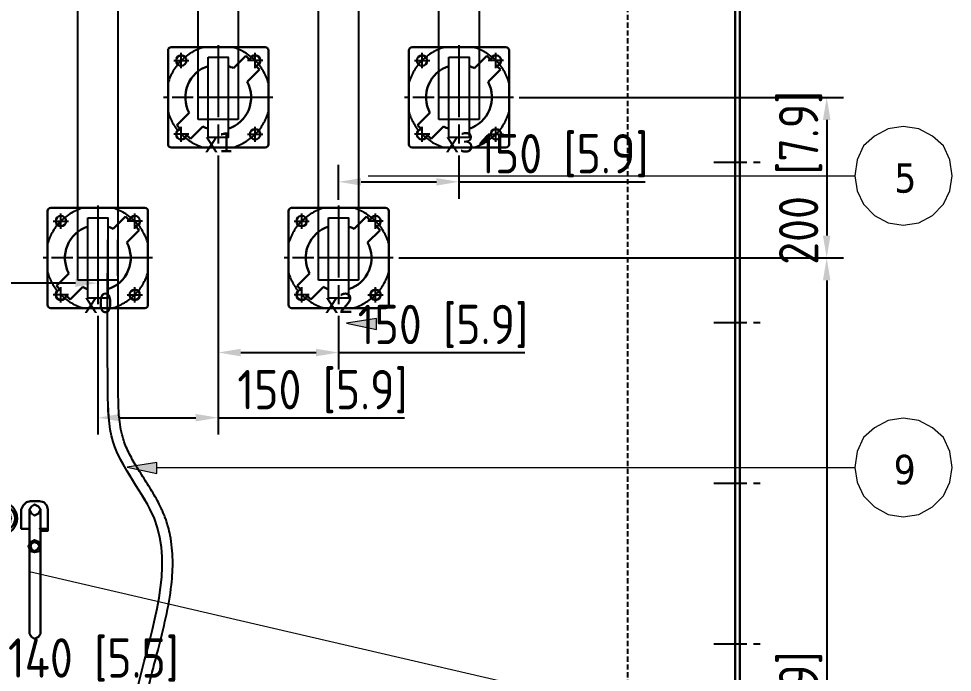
# Model space of a CAD drawing. Header units: millimetres. Extents: x 183355 to 194386, y -190559 to -183233.
# Drawn here: x 185954 to 187117, y -185223 to -184408 of the extents above; entities that cross this region are included whole.
import ezdxf

# ---------------------------------------------------------------- set-up
doc = ezdxf.new("R2010")
doc.units = ezdxf.units.MM
doc.header["$LTSCALE"] = 13
for name, pattern in [('CENTER', [50.8, 31.75, -6.35, 6.35, -6.35]), ('CENTERX2', [101.6, 63.5, -12.7, 12.7, -12.7]), ('DASHED', [0.75, 0.5, -0.25])]:
    doc.linetypes.add(name, pattern=pattern)
doc.layers.get('0').update_dxf_attribs({"color": 1, "linetype": 'CENTER'})
for name, color, linetype in [('1', 4, 'Continuous'), ('3中心线层', 1, 'CENTER'), ('4虚线层', 6, 'DASHED'), ('粗实线', 4, 'Continuous')]:
    doc.layers.add(name, color=color, linetype=linetype)
for name, color, linetype, lineweight in [('1粗实线', 4, 'Continuous', 50), ('2细实线', 3, 'Continuous', 20), ('标注、文本', 3, 'Continuous', 25), ('铁心', 3, 'Continuous', 0)]:
    doc.layers.add(name, color=color, linetype=linetype, lineweight=lineweight)
doc.styles.get("Standard").update_dxf_attribs({"font": 'gbenor.shx', "bigfont": 'gbcbig.shx'})
doc.styles.add('Tahoma$001', font='tahoma.ttf', dxfattribs={"height": 2.159784})
doc.dimstyles.new('英寸 1-10', dxfattribs={"dimscale": 14, "dimtxt": 3.5, "dimasz": 2, "dimexe": 1.5, "dimexo": 0.5, "dimgap": 0.5, "dimtad": 1, "dimtoh": 1, "dimdec": 1, "dimdsep": 46, "dimtxsty": 'Standard', "dimcen": 2.5, "dimclrd": 3, "dimclre": 3, "dimclrt": 3, "dimadec": 0, "dimazin": 2, "dimtfac": 1, "dimtdec": 1, "dimtmove": 0, "dimatfit": 2, "dimfxl": 1, "dimarcsym": 0})

# ---------------------------------------------------------------- blocks, each defined once
blk = doc.blocks.new('A$C41791604')
blk.add_line((22, 19.3), (22, 19.3))
at = {"layer": '1', "color": 1, "linetype": 'CENTERX2', "lineweight": -3, "ltscale": 0.1}
for p, q in [((68, 130.5), (68, 0)), ((22, 101.7), (22, 120.7)), ((68, 123.3), (68, 7.3)), ((114, 101.7), (114, 120.7)), ((12.5, 111.2), (31.5, 111.2)), ((123.5, 111.2), (104.5, 111.2)), ((136, 65.3), (0, 65.3)), ((126, 65.3), (10, 65.3)), ((22, 9.8), (22, 28.8)), ((114, 9.8), (114, 28.8)), ((31.5, 19.3), (12.5, 19.3)), ((104.5, 19.3), (123.5, 19.3))]:
    blk.add_line(p, q, dxfattribs=at)
for start, end in [(105.9424, 164.0639), (15.9361, 74.0576), (195.9361, 219.268), (285.9424, 344.0639), (224.9998, 254.0576)]:
    blk.add_arc((68, 65.3), 65, start, end, dxfattribs=at)
at = {"layer": '1粗实线', "lineweight": -3, "ltscale": 3}
blk.add_lwpolyline([(55.5, 115.3), (80.5, 115.3), (80.5, 15.3), (55.5, 15.3)], close=True, dxfattribs=at)
at = {"layer": '粗实线', "lineweight": 30}
for p, q in [((5.5, 123.8), (5.5, 6.8)), ((126.5, 127.8), (9.5, 127.8)), ((87.2, 101.5), (102.6, 116.9)), ((107.5, 112), (102.6, 116.9)), ((130.5, 123.8), (130.5, 6.8)), ((119.6, 99.9), (114.8, 104.8)), ((104.2, 84.5), (119.6, 99.9)), ((16.4, 30.6), (31.8, 46)), ((21.2, 25.7), (16.4, 30.6)), ((33.4, 13.6), (48.8, 29)), ((33.4, 13.6), (28.5, 18.5)), ((126.5, 2.8), (9.5, 2.8))]:
    blk.add_line(p, q, dxfattribs=at)
for centre in [(22, 111.2), (114, 19.3)]:
    blk.add_circle(centre, 6.5, dxfattribs=at)
for centre, radius, start, end in [((9.5, 123.8), 4, 90, 180), ((114, 111.2), 6.5, 277.0201, 172.9799), ((126.5, 123.8), 4, 0, 90), ((68, 65.3), 41, 107.7508, 207.9814), ((68, 65.3), 41, 62.0186, 72.2492), ((68, 65.3), 41, 287.7508, 27.9814), ((22, 19.3), 6.5, 97.0201, 352.9799), ((22, 19.3), 6.5, 135, 315), ((68, 65.3), 41, 242.0186, 252.2492), ((9.5, 6.8), 4, 180, 270), ((126.5, 6.8), 4, 270, 360)]:
    blk.add_arc(centre, radius, start, end, dxfattribs=at)
blk = doc.blocks.new('A$C3970166B')
at = {"layer": '标注、文本', "color": 4, "lineweight": 30}
for points in [[(20.32, 13.55), (18.63, 16.93), (16.09, 19.47), (12.7, 20.32), (9.31, 19.47), (6.77, 16.93), (5.08, 13.55), (6.77, 9.31), (9.31, 6.77), (12.7, 5.93), (16.09, 6.77), (18.63, 9.31)], [(19.47, 16.93), (12.7, 20.32), (5.93, 16.93), (5.93, 9.31), (12.7, 5.93), (19.47, 9.31)]]:
    blk.add_lwpolyline(points, close=True, dxfattribs=at)
for major_axis, ratio in [((0, 13.12), 0.967742), ((-11.01, 0), 0.961538)]:
    blk.add_ellipse((12.7, 13.12), major_axis=major_axis, ratio=ratio, start_param=0, end_param=6.283185, dxfattribs=at)
blk = doc.blocks.new('A$C33D96195')
at = {"layer": '标注、文本', "color": 4, "lineweight": 30}
for points in [[(54.6, 171.4), (49.5, 170.2), (45.7, 166.4), (43.2, 161.3)], [(67.3, 6.4), (67.3, 161.3), (64.8, 165.1), (59.7, 167.6), (55.9, 165.1), (53.3, 161.3), (55.9, 156.2), (59.7, 153.7), (64.8, 156.2), (67.3, 161.3)], [(54.6, 171.4), (66, 171.4)], [(76.2, 161.3), (74.9, 166.4), (71.1, 170.2), (66, 171.4)], [(53.3, 137.2), (43.2, 137.2), (43.2, 161.3)], [(53.3, 161.3), (53.3, 6.4)], [(76.2, 161.3), (76.2, 137.2), (66, 137.2), (76.2, 137.2), (76.2, 134.6), (66, 134.6)], [(53.3, 6.4), (55.9, 2.5), (59.7, 0), (64.8, 2.5), (67.3, 6.4)]]:
    blk.add_lwpolyline(points, dxfattribs=at)
for points in [[(30.5, 150.8), (27.9, 155.9), (24.1, 159.7), (19, 161), (14, 159.7), (10.2, 155.9), (7.6, 150.8), (10.2, 144.5), (14, 140.7), (19, 139.4), (24.1, 140.7), (27.9, 144.5)], [(29.2, 155.9), (19, 161), (8.9, 155.9), (8.9, 144.5), (19, 139.4), (29.2, 144.5)], [(67.3, 115.6), (66, 120.7), (59.7, 123.2), (54.6, 120.7), (52.1, 115.6), (54.6, 109.2), (59.7, 108), (66, 109.2)], [(66, 115.6), (63.5, 119.4), (59.7, 120.7), (55.9, 119.4), (54.6, 115.6), (55.9, 111.8), (59.7, 109.2), (63.5, 111.8)]]:
    blk.add_lwpolyline(points, close=True, dxfattribs=at)
for major_axis, ratio in [((0, 19.7), 0.967742), ((-16.5, 0), 0.961538)]:
    blk.add_ellipse((19, 150.2), major_axis=major_axis, ratio=ratio, start_param=0, end_param=6.283185, dxfattribs=at)
at = {"layer": '标注、文本', "xscale": 1.5, "yscale": 1.5, "zscale": 1.5}
blk.add_blockref('A$C3970166B', (0, 130.5), dxfattribs=at)
blk = doc.blocks.new('*D90')
at = {"layer": '2细实线', "color": 3, "linetype": 'ByBlock', "lineweight": -2}
for p, q in [((186427.2, -184706.5), (186981.4, -184706.5)), ((186960.4, -184734.5), (186960.4, -185971)), ((186859.2, -185999), (186981.4, -185999))]:
    blk.add_line(p, q, dxfattribs=at)
at = {"layer": '2细实线', "color": 3, "linetype": 'ByBlock'}
for points in [[(186955.7, -184734.5), (186965.1, -184734.5), (186960.4, -184706.5)], [(186955.7, -185971), (186965.1, -185971), (186960.4, -185999)]]:
    blk.add_solid(points, dxfattribs=at)
at = {"layer": 'Defpoints', "color": 0, "linetype": 'ByBlock'}
for p in [(186420.2, -184706.5), (186852.2, -185999), (186960.4, -185999)]:
    blk.add_point(p, dxfattribs=at)
at = {"layer": '2细实线', "color": 3, "linetype": 'ByBlock', "insert": (186927.9, -185352.7), "char_height": 49, "attachment_point": 5, "rotation": 90}
blk.add_mtext('1292.5 [50.9]', dxfattribs=at)
blk = doc.blocks.new('*D91')
at = {"layer": '2细实线', "color": 3, "linetype": 'ByBlock', "lineweight": -2}
for p, q in [((186577.2, -184506.5), (186981.4, -184506.5)), ((186960.4, -184534.5), (186960.4, -184678.5)), ((186949.6, -184706.5), (186981.4, -184706.5))]:
    blk.add_line(p, q, dxfattribs=at)
at = {"layer": '2细实线', "color": 3, "linetype": 'ByBlock'}
for points in [[(186955.7, -184534.5), (186965.1, -184534.5), (186960.4, -184506.5)], [(186955.7, -184678.5), (186965.1, -184678.5), (186960.4, -184706.5)]]:
    blk.add_solid(points, dxfattribs=at)
at = {"layer": 'Defpoints', "color": 0, "linetype": 'ByBlock'}
for p in [(186570.2, -184506.5), (186942.6, -184706.5), (186960.4, -184706.5)]:
    blk.add_point(p, dxfattribs=at)
at = {"layer": '2细实线', "color": 3, "linetype": 'ByBlock', "insert": (186927.9, -184606.5), "char_height": 49, "attachment_point": 5, "rotation": 90}
blk.add_mtext('200 [7.9]', dxfattribs=at)
blk = doc.blocks.new('*D95')
at = {"layer": '2细实线', "color": 3, "linetype": 'ByBlock', "lineweight": -2}
for p, q in [((185712.2, -184973.1), (185712.2, -185260.8)), ((185852.2, -185000.5), (185852.2, -185260.8)), ((185740.2, -185239.8), (185824.2, -185239.8)), ((185852.2, -185239.8), (186150.7, -185239.8))]:
    blk.add_line(p, q, dxfattribs=at)
at = {"layer": '2细实线', "color": 3, "linetype": 'ByBlock'}
for points in [[(185740.2, -185235.2), (185740.2, -185244.5), (185712.2, -185239.8)], [(185824.2, -185235.2), (185824.2, -185244.5), (185852.2, -185239.8)]]:
    blk.add_solid(points, dxfattribs=at)
at = {"layer": 'Defpoints', "color": 0, "linetype": 'ByBlock'}
for p in [(185712.2, -184966.1), (185852.2, -184993.5), (185852.2, -185239.8)]:
    blk.add_point(p, dxfattribs=at)
at = {"layer": '2细实线', "color": 3, "linetype": 'ByBlock', "insert": (186046.7, -185207.3), "char_height": 49, "attachment_point": 5}
blk.add_mtext('140 [5.5]', dxfattribs=at)
blk = doc.blocks.new('*D96')
at = {"layer": '2细实线', "color": 3, "linetype": 'ByBlock', "lineweight": -2}
for p, q in [((186202.2, -184578.7), (186202.2, -184845.3)), ((186352.2, -184778.7), (186352.2, -184845.3)), ((186230.2, -184824.3), (186324.2, -184824.3)), ((186352.2, -184824.3), (186584.2, -184824.3))]:
    blk.add_line(p, q, dxfattribs=at)
at = {"layer": '2细实线', "color": 3, "linetype": 'ByBlock'}
for points in [[(186230.2, -184819.6), (186230.2, -184829), (186202.2, -184824.3)], [(186324.2, -184819.6), (186324.2, -184829), (186352.2, -184824.3)]]:
    blk.add_solid(points, dxfattribs=at)
at = {"layer": 'Defpoints', "color": 0, "linetype": 'ByBlock'}
for p in [(186202.2, -184571.7), (186352.2, -184771.7), (186352.2, -184824.3)]:
    blk.add_point(p, dxfattribs=at)
at = {"layer": '2细实线', "color": 3, "linetype": 'ByBlock', "insert": (186482.2, -184791.8), "char_height": 49, "attachment_point": 5}
blk.add_mtext('150 [5.9]', dxfattribs=at)
blk = doc.blocks.new('*D97')
at = {"layer": '2细实线', "color": 3, "linetype": 'ByBlock', "lineweight": -2}
for p, q in [((186052.2, -184778.7), (186052.2, -184926.5)), ((186202.2, -184779.8), (186202.2, -184926.5)), ((186080.2, -184905.5), (186174.2, -184905.5)), ((186202.2, -184905.5), (186434.2, -184905.5))]:
    blk.add_line(p, q, dxfattribs=at)
at = {"layer": '2细实线', "color": 3, "linetype": 'ByBlock'}
for points in [[(186080.2, -184900.8), (186080.2, -184910.1), (186052.2, -184905.5)], [(186174.2, -184900.8), (186174.2, -184910.1), (186202.2, -184905.5)]]:
    blk.add_solid(points, dxfattribs=at)
at = {"layer": 'Defpoints', "color": 0, "linetype": 'ByBlock'}
for p in [(186052.2, -184771.7), (186202.2, -184772.8), (186202.2, -184905.5)]:
    blk.add_point(p, dxfattribs=at)
at = {"layer": '2细实线', "color": 3, "linetype": 'ByBlock', "insert": (186332.2, -184873), "char_height": 49, "attachment_point": 5}
blk.add_mtext('150 [5.9]', dxfattribs=at)
blk = doc.blocks.new('*D100')
at = {"layer": '2细实线', "color": 3, "linetype": 'ByBlock', "lineweight": -2}
for p, q in [((186502.2, -184578.7), (186502.2, -184632.6)), ((186352.2, -184634.2), (186352.2, -184590.6)), ((186380.2, -184611.6), (186474.2, -184611.6)), ((186502.2, -184611.6), (186734.2, -184611.6))]:
    blk.add_line(p, q, dxfattribs=at)
at = {"layer": '2细实线', "color": 3, "linetype": 'ByBlock'}
for points in [[(186380.2, -184607), (186380.2, -184616.3), (186352.2, -184611.6)], [(186474.2, -184607), (186474.2, -184616.3), (186502.2, -184611.6)]]:
    blk.add_solid(points, dxfattribs=at)
at = {"layer": 'Defpoints', "color": 0, "linetype": 'ByBlock'}
for p in [(186502.2, -184571.7), (186502.2, -184611.6), (186352.2, -184641.2)]:
    blk.add_point(p, dxfattribs=at)
at = {"layer": '2细实线', "color": 3, "linetype": 'ByBlock', "insert": (186632.2, -184579.1), "char_height": 49, "attachment_point": 5}
blk.add_mtext('150 [5.9]', dxfattribs=at)
blk = doc.blocks.new('*D101')
at = {"layer": '2细实线', "color": 3, "linetype": 'ByBlock', "lineweight": -2}
for p, q in [((185853.5, -184575.7), (185853.5, -184758.8)), ((186052.2, -184648.2), (186052.2, -184758.8)), ((185853.5, -184737.8), (185580.7, -184737.8)), ((186024.2, -184737.8), (185881.5, -184737.8))]:
    blk.add_line(p, q, dxfattribs=at)
at = {"layer": '2细实线', "color": 3, "linetype": 'ByBlock'}
for points in [[(185881.5, -184733.1), (185881.5, -184742.5), (185853.5, -184737.8)], [(186024.2, -184733.1), (186024.2, -184742.5), (186052.2, -184737.8)]]:
    blk.add_solid(points, dxfattribs=at)
at = {"layer": 'Defpoints', "color": 0, "linetype": 'ByBlock'}
for p in [(185853.5, -184568.7), (186052.2, -184641.2), (185853.5, -184737.8)]:
    blk.add_point(p, dxfattribs=at)
at = {"layer": '2细实线', "color": 3, "linetype": 'ByBlock', "insert": (185703.1, -184705.3), "char_height": 49, "attachment_point": 5}
blk.add_mtext('198.7 [7.8]', dxfattribs=at)

msp = doc.modelspace()

# ---------------------------------------------------------------- hatches: boundary and pattern name
at = {"layer": '铁心'}
for points in [[(186399.248, -184781.678), (186399.248, -184795.532), (186362.202, -184787.701)], [(186399.248, -184795.532), (186362.202, -184787.701), (186399.248, -184781.678)], [(186125.72, -184961.263), (186125.72, -184975.118), (186088.674, -184967.287)], [(186125.72, -184975.118), (186088.674, -184967.287), (186125.72, -184961.263)]]:
    msp.add_hatch(color=256, dxfattribs=at).paths.add_polyline_path(points)

# ---------------------------------------------------------------- linework, layer by layer
at = {"layer": '3中心线层', "ltscale": 0.1}
for p, q in [((186819.715, -184586.973), (186884.715, -184586.973)), ((186819.715, -184786.973), (186884.715, -184786.973)), ((186819.715, -184986.973), (186884.715, -184986.973)), ((186819.715, -185186.973), (186884.715, -185186.973))]:
    msp.add_line(p, q, dxfattribs=at)
at = {"layer": '4虚线层'}
msp.add_line((186712.215, -183993.969), (186712.215, -185888.969), dxfattribs=at)
at = {"layer": '标注、文本', "color": 4, "lineweight": 30}
for p, q in [((186846.215, -185892.969), (186846.215, -183928.971)), ((186852.215, -185898.969), (186852.215, -184123.971))]:
    msp.add_line(p, q, dxfattribs=at)
at = {"layer": '标注、文本', "color": 2}
for p, q in [((186027.215, -184733.952), (186027.215, -183935.453)), ((186077.215, -183935.453), (186077.215, -184733.952)), ((186177.215, -184533.952), (186177.215, -183935.453)), ((186227.215, -183935.453), (186227.215, -184533.952)), ((186327.215, -184733.97), (186327.215, -183935.471)), ((186377.215, -183935.471), (186377.215, -184733.97)), ((186477.215, -184533.97), (186477.215, -183935.471)), ((186527.215, -183935.471), (186527.215, -184533.97)), ((186227.215, -184533.952), (186177.215, -184533.952)), ((186527.215, -184533.97), (186477.215, -184533.97)), ((186077.215, -184733.952), (186027.215, -184733.952)), ((186377.215, -184733.97), (186327.215, -184733.97))]:
    msp.add_line(p, q, dxfattribs=at)
at = {"layer": '标注、文本'}
for points in [[(186076.219, -185487.203), (186103.501, -185235.565), (186122.635, -185031.051), (186071.353, -184935.437), (186064.715, -184873.129), (186064.715, -184683.97)], [(186076.219, -185487.203), (186103.501, -185235.565), (186122.635, -185031.051), (186071.353, -184935.437), (186064.715, -184873.129), (186064.715, -184855.98)]]:
    msp.add_spline(points, degree=3, dxfattribs=at)
msp.add_open_spline([(186089.208, -185487.757), (186089.715, -185475.86), (186090.222, -185463.982), (186091.89, -185428.362), (186093.199, -185404.638), (186096.728, -185360.45), (186098.789, -185340.007), (186102.551, -185311.754), (186103.669, -185304.053), (186107.344, -185280.888), (186110.224, -185265.357), (186114.423, -185246.093), (186115.239, -185242.472), (186117.777, -185231.589), (186119.598, -185224.267), (186123.358, -185209.52), (186125.297, -185202.096), (186130.674, -185181.262), (186134.081, -185167.779), (186139.941, -185140.766), (186142.393, -185127.234), (186145.068, -185103.387), (186145.676, -185093.054), (186145.325, -185072.502), (186144.365, -185062.28), (186141.66, -185048.552), (186140.811, -185044.935), (186139.033, -185038.499), (186138.158, -185035.672), (186136.564, -185031.051), (186135.899, -185029.247), (186134.565, -185025.848), (186133.903, -185024.252), (186132.53, -185021.099), (186131.817, -185019.538), (186129.613, -185014.897), (186128.054, -185011.859), (186122.985, -185002.506), (186119.258, -184996.354), (186111.712, -184984.297), (186107.892, -184978.392), (186100.594, -184966.706), (186097.116, -184960.927), (186090.904, -184949.418), (186088.171, -184943.691), (186085.314, -184936.225), (186084.7, -184934.49), (186083.815, -184931.751), (186083.508, -184930.748), (186082.925, -184928.719), (186082.648, -184927.696), (186081.86, -184924.6), (186081.393, -184922.502), (186080.145, -184916.112), (186079.52, -184911.723), (186078.337, -184900.299), (186078.003, -184893.124), (186077.761, -184881.688), (186077.73, -184877.514), (186077.696, -184867.54), (186077.706, -184861.781), (186077.215, -184683.952)], degree=3, knots=[0, 0, 0, 0, 36.49770495, 36.49770495, 109.49311484, 109.49311484, 171.99363998, 171.99363998, 195.33343003, 195.33343003, 242.01301014, 242.01301014, 252.79411777, 252.79411777, 274.35633303, 274.35633303, 295.91854829, 295.91854829, 334.60593593, 334.60593593, 373.29332358, 373.29332358, 402.97611207, 402.97611207, 432.65890056, 432.65890056, 443.34440914, 443.34440914, 451.79087552, 451.79087552, 457.2345049, 457.2345049, 462.09421404, 462.09421404, 466.95392317, 466.95392317, 476.67334145, 476.67334145, 497.34856178, 497.34856178, 518.02378211, 518.02378211, 538.69900243, 538.69900243, 559.37422276, 559.37422276, 565.62750235, 565.62750235, 569.23855138, 569.23855138, 572.8496004, 572.8496004, 580.07169845, 580.07169845, 594.51589455, 594.51589455, 616.82197331, 616.82197331, 629.44696073, 629.44696073, 646.82731446, 646.82731446, 646.82731446, 646.82731446], dxfattribs=at)
at = {"layer": '铁心'}
for p, q in [((187036.805, -184545.552), (187019.938, -184554.588)), ((187055.479, -184542.54), (187036.805, -184545.552)), ((187075.357, -184545.552), (187055.479, -184542.54)), ((187092.223, -184554.588), (187075.357, -184545.552)), ((187019.938, -184554.588), (187006.084, -184566.936)), ((187106.078, -184566.936), (187092.223, -184554.588)), ((187006.084, -184566.936), (186998.253, -184584.104)), ((187113.909, -184584.104), (187106.078, -184566.936)), ((186998.253, -184584.104), (186995.241, -184603.982)), ((187116.921, -184603.982), (187113.909, -184584.104)), ((186995.241, -184603.982), (186998.253, -184622.656)), ((187113.909, -184622.656), (187116.921, -184603.982)), ((186998.253, -184622.656), (187006.084, -184639.523)), ((187106.078, -184639.523), (187113.909, -184622.656)), ((187006.084, -184639.523), (187019.938, -184653.377)), ((187092.223, -184653.377), (187106.078, -184639.523)), ((187019.938, -184653.377), (187036.805, -184662.714)), ((187075.357, -184662.714), (187092.223, -184653.377)), ((187036.805, -184662.714), (187055.479, -184665.726)), ((187055.479, -184665.726), (187075.357, -184662.714)), ((187036.805, -184908.867), (187019.938, -184917.903)), ((187055.479, -184905.855), (187036.805, -184908.867)), ((187075.357, -184908.867), (187055.479, -184905.855)), ((187092.223, -184917.903), (187075.357, -184908.867)), ((187019.938, -184917.903), (187006.084, -184930.252)), ((187106.078, -184930.252), (187092.223, -184917.903)), ((187006.084, -184930.252), (186998.253, -184947.419)), ((187113.909, -184947.419), (187106.078, -184930.252)), ((186998.253, -184947.419), (186995.241, -184967.298)), ((187116.921, -184967.298), (187113.909, -184947.419)), ((186995.241, -184967.298), (186998.253, -184985.971)), ((187113.909, -184985.971), (187116.921, -184967.298)), ((186998.253, -184985.971), (187006.084, -185002.838)), ((187106.078, -185002.838), (187113.909, -184985.971)), ((187006.084, -185002.838), (187019.938, -185016.692)), ((187092.223, -185016.692), (187106.078, -185002.838)), ((187019.938, -185016.692), (187036.805, -185026.029)), ((187036.805, -185026.029), (187055.479, -185029.041)), ((187055.479, -185029.041), (187075.357, -185026.029)), ((187075.357, -185026.029), (187092.223, -185016.692))]:
    msp.add_line(p, q, dxfattribs=at)
for points in [[(186389.248, -184603.982), (186995.241, -184603.982), (186995.241, -184603.982)], [(186125.72, -184967.298), (186995.241, -184967.298), (186995.241, -184967.298)], [(185966.997, -185097.232), (186995.24, -185335.834), (186995.24, -185335.834)]]:
    msp.add_lwpolyline(points, dxfattribs=at)
for points in [[(186399.248, -184781.678), (186362.202, -184787.701), (186399.248, -184795.532)], [(186125.72, -184961.263), (186088.674, -184967.287), (186125.72, -184975.118)]]:
    msp.add_lwpolyline(points, close=True, dxfattribs=at)

# ---------------------------------------------------------------- block references
at = {"layer": '标注、文本'}
for name, p in [('A$C41791604', (186134.215, -184571.719)), ('A$C41791604', (186434.215, -184571.719)), ('A$C41791604', (185984.215, -184771.719)), ('A$C41791604', (186284.215, -184771.719)), ('A$C33D96195', (185913.659, -185181.052))]:
    msp.add_blockref(name, p, dxfattribs=at)

# ---------------------------------------------------------------- texts
at = {"layer": '标注、文本', "style": 'Tahoma$001'}
for s, p in [('x1', (186185.056, -184574.913)), ('x3', (186485.041, -184574.913)), ('x0', (186034.877, -184774.913)), ('x2', (186334.913, -184774.913))]:
    msp.add_text(s, height=25, dxfattribs=at).set_placement(p)
at = {"layer": '铁心', "style": 'Tahoma$001'}
for s, p in [('5', (187044.574, -184625.066)), ('9', (187043.825, -184988.381))]:
    msp.add_text(s, height=36.682, dxfattribs=at).set_placement(p)

# ---------------------------------------------------------------- dimensions: what is measured, and where the dimension line sits
at = {"layer": '2细实线', "linetype": 'ByBlock'}
dim = msp.add_linear_dim(base=(186960.415, -184706.469), p1=(186570.215, -184506.469), p2=(186942.555, -184706.469), angle=90, dimstyle='英寸 1-10', dxfattribs=at)
dim.commit()
dim.dimension.update_dxf_attribs({"geometry": '*D91', "text_midpoint": (186960.415, -184606.469), "dimtype": 160})
for base, p1, p2, picture, middle in [((186502.215, -184611.62), (186352.215, -184641.219), (186502.215, -184571.719), '*D100', (186632.224, -184579.099)), ((185853.533, -184737.793), (186052.215, -184641.219), (185853.533, -184568.72), '*D101', (185703.108, -184705.282)), ((186352.215, -184824.294), (186202.215, -184571.719), (186352.215, -184771.719), '*D96', (186482.224, -184791.773)), ((186202.215, -184905.478), (186052.215, -184771.719), (186202.215, -184772.795), '*D97', (186332.224, -184872.957))]:
    dim = msp.add_linear_dim(base=base, p1=p1, p2=p2, dimstyle='英寸 1-10', dxfattribs=at)
    dim.commit()
    dim.dimension.update_dxf_attribs({"geometry": picture, "text_midpoint": middle})
dim = msp.add_linear_dim(base=(186960.415, -185998.969), p1=(186420.215, -184706.469), p2=(186852.215, -185998.969), angle=90, dimstyle='英寸 1-10', dxfattribs=at)
dim.commit()
dim.dimension.update_dxf_attribs({"geometry": '*D90', "text_midpoint": (186927.904, -185352.719)})
dim = msp.add_linear_dim(base=(185852.215, -185239.834), p1=(185712.215, -184966.067), p2=(185852.215, -184993.469), dimstyle='英寸 1-10', dxfattribs=at)
dim.commit()
dim.dimension.update_dxf_attribs({"geometry": '*D95', "text_midpoint": (186046.684, -185239.834), "dimtype": 160})

doc.saveas('drawing.dxf')
